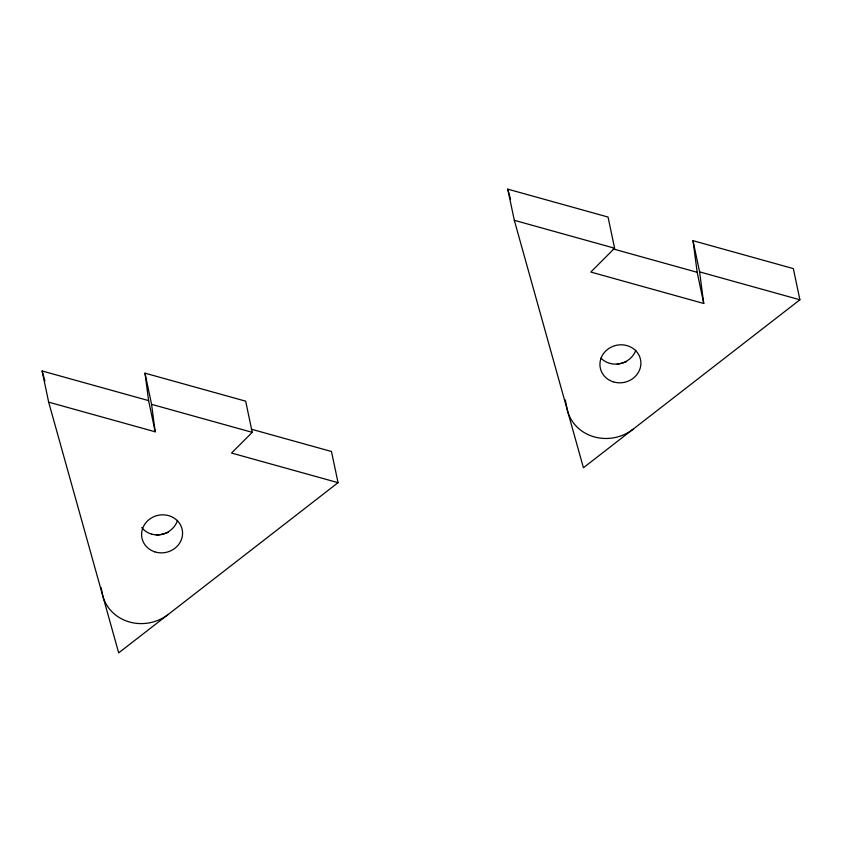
<?xml version="1.0" encoding="UTF-8"?>
<svg xmlns="http://www.w3.org/2000/svg" width="842" height="842" viewBox="0 0 842 842"><rect width="100%" height="100%" fill="white"/><g stroke="black" fill="none" stroke-linecap="round" stroke-linejoin="round"><path stroke-width="1.26" d="M177.546 520.356L177.241 521.209A20.65 19.577 -24.7 0 1 151.834 534.186M148.602 400.613L42.1 370.975L48.668 402.16L155.181 431.788L148.602 400.613L145.003 373.164L245.664 401.171L252.232 432.346L231.539 453.038L338.052 482.677L331.474 451.501L251.284 429.188M614.618 248.222L590.8 272.05L703.744 303.478L699.586 271.871L693.019 240.686L793.332 268.598L799.9 299.784L583.422 467.742L514.315 220.309L507.737 189.134L608.05 217.047L614.618 248.222L514.315 220.309M338.052 482.677L118.69 652.866L48.668 402.16M699.586 271.871L799.9 299.784M613.092 248.906L697.176 272.303L703.744 303.478M145.003 373.164L151.571 404.339L252.232 432.346M507.737 189.134L510.568 199.249M42.1 370.975L44.921 381.058M565.235 399.897L567.603 411.117A41.111 37.901 -11.9 0 0 632.952 429.304M101.04 587.516L102.882 596.241A41.111 37.901 -11.9 0 0 168.232 614.428M693.019 240.686L697.176 272.303M151.571 404.339L155.181 431.788M168.168 532.344A34.28 31.596 -11.9 0 1 156.317 535.102M151.697 534.175A20.576 19.555 -24.9 0 1 141.761 527.597M626.595 361.565A34.28 31.596 -11.9 0 1 617.165 364.081M635.805 350.304A20.576 18.924 -17.6 0 1 610.029 363.407M609.734 363.323A20.555 18.892 -17.6 0 1 600.872 358.05M154.728 551.815A20.555 18.945 -11.9 0 0 182.325 530.281A20.555 18.945 -11.9 0 0 149.213 519.451A20.555 18.945 -11.9 0 0 154.728 551.815M613.06 381.773A20.555 18.945 -11.9 0 0 640.657 360.239A20.555 18.945 -11.9 0 0 607.545 349.419A20.555 18.945 -11.9 0 0 613.06 381.773"/></g></svg>
